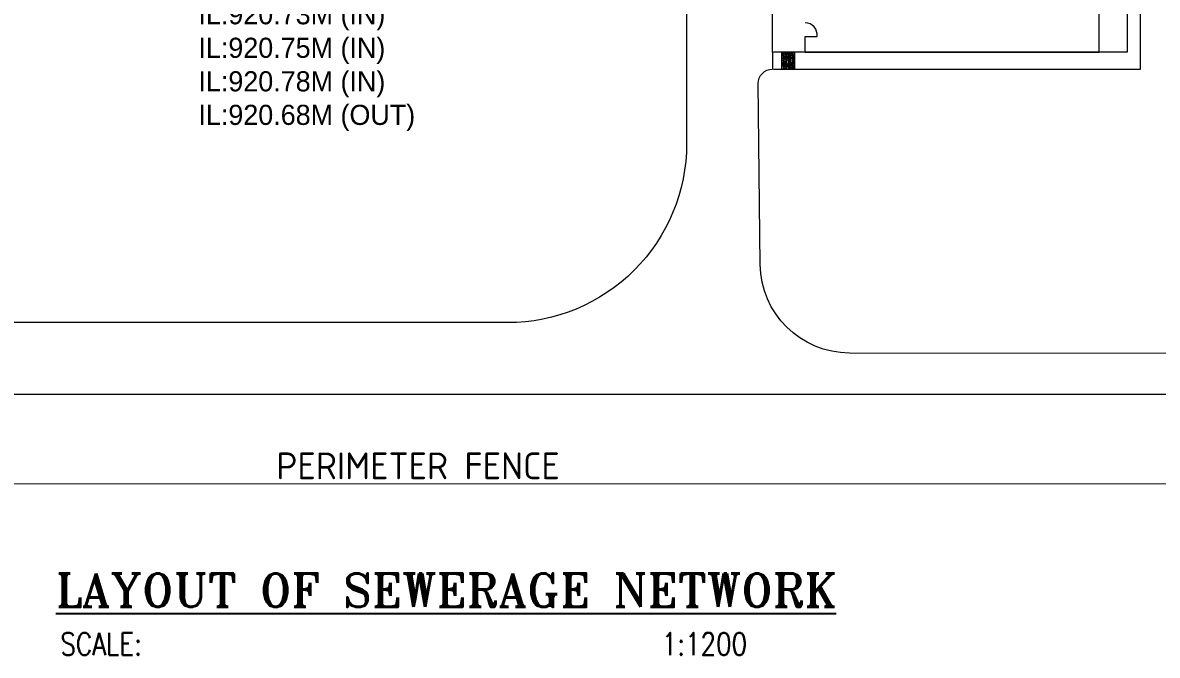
# Model space of a CAD drawing. Header units: metres. Extents: x 6917732 to 8046551, y 3602874 to 4094271.
# Drawn here: x 7261550 to 7388459, y 3602874 to 3673616 of the extents above; entities that cross this region are included whole.
import ezdxf

# ---------------------------------------------------------------- set-up
doc = ezdxf.new("R2010")
doc.units = ezdxf.units.M
doc.header["$LTSCALE"] = 0.5
doc.header["$MEASUREMENT"] = 0
doc.linetypes.add('03000 - Plant Layout 1$0$CENTER2', pattern=[1.125, 0.75, -0.125, 0.125, -0.125])
doc.linetypes.add('HIDDEN2', pattern=[4.7625, 3.175, -1.5875])
for name, color, linetype in [('CI-CEN', 1, '03000 - Plant Layout 1$0$CENTER2'), ('CI-FENCE', 4, 'FENCELINE1'), ('CI-ROAD', 11, 'CONTINUOUS'), ('Extinguisher', 2, 'CONTINUOUS'), ('P-Detl-Note', 2, 'CONTINUOUS'), ('RD-TXT', 7, 'CONTINUOUS'), ('TXT5', 4, 'CONTINUOUS')]:
    doc.layers.add(name, color=color, linetype=linetype)
doc.layers.add('CI-PED-FOOTPATH', color=44, linetype='CONTINUOUS', lineweight=0)
doc.layers.get('CI-CEN').off()
doc.styles.add('3.5mm', font='ISO3098B.shx', dxfattribs={"height": 3.5})
doc.styles.add('BASE PLAN SEWER$0$Style-font061', font='font061.shx')
doc.styles.add('ROMANS', font='ROMANS.shx', dxfattribs={"width": 0.9})
doc.styles.add('RT', font='ROMANT')
doc.linetypes.add('FENCELINE1', pattern='A,6.35,-2.54,[133,ltypeshp.shx,S=2.54,R=0,X=-2.54,Y=0],-2.54,25.4', length=36.83)
pattern_1 = [(0, (7213931.9, 3958531.54), (406.4, 101.6), [16.764, -288.036, 16.764, -288.036, -1625.6]), (0, (7213931.9, 3958531.54), (406.4, 101.6), [-609.6, 16.764, -592.836, 16.764, -288.036, -711.2]), (0, (7213931.9, 3958531.54), (406.4, 101.6), [-1524, 16.764, -186.436, 16.764, -491.236]), (120, (7214084.3, 3958582.34), (-291.18818, 301.152724), [16.764, -288.036, 16.764, -288.036, -1625.6]), (120, (7214084.3, 3958582.34), (-291.18818, 301.152724), [-609.6, 16.764, -592.836, 16.764, -288.036, -711.2]), (120, (7214084.3, 3958582.34), (-291.18818, 301.152724), [-1524, 16.764, -186.436, 16.764, -491.236]), (240, (7214135.1, 3958785.54), (-115.21182, -402.752724), [16.764, -288.036, 16.764, -288.036, -1625.6]), (240, (7214135.1, 3958785.54), (-115.21182, -402.752724), [-609.6, 16.764, -592.836, 16.764, -288.036, -711.2]), (240, (7214135.1, 3958785.54), (-115.21182, -402.752724), [-1524, 16.764, -186.436, 16.764, -491.236])]

# ---------------------------------------------------------------- blocks, each defined once
blk = doc.blocks.new('sdsxdc')
at = {"layer": 'CI-PED-FOOTPATH', "lineweight": 0}
h = blk.add_hatch(dxfattribs=at)
h.set_pattern_fill('FP_2', color=15, style=0, pattern_type=2)
h.set_pattern_definition(pattern_1)
h.paths.add_polyline_path([(7346619, 3668416), (7346661, 3668416), (7346661, 3670316), (7346411, 3670316), (7346411, 3668416), (7346585, 3668416)], flags=0)
h = blk.add_hatch(dxfattribs=at)
h.set_pattern_fill('FP_2', color=15, style=0, pattern_type=2)
h.set_pattern_definition(pattern_1)
h.paths.add_polyline_path([(7346869, 3668416), (7346911, 3668416), (7346911, 3670316), (7346661, 3670316), (7346661, 3668416), (7346863, 3668416)], flags=0)
h = blk.add_hatch(dxfattribs=at)
h.set_pattern_fill('FP_2', color=15, style=0, pattern_type=2)
h.set_pattern_definition(pattern_1)
h.paths.add_polyline_path([(7346911, 3668416), (7347161, 3668416), (7347161, 3670316), (7346911, 3670316), (7346911, 3669908)], flags=0)
h = blk.add_hatch(dxfattribs=at)
h.set_pattern_fill('FP_2', color=15, style=0, pattern_type=2)
h.set_pattern_definition(pattern_1)
h.paths.add_polyline_path([(7347411, 3668416), (7347411, 3670316), (7347161, 3670316), (7347161, 3668416)], flags=0)
h = blk.add_hatch(dxfattribs=at)
h.set_pattern_fill('FP_2', color=15, style=0, pattern_type=2)
h.set_pattern_definition(pattern_1)
h.paths.add_polyline_path([(7347411, 3668416), (7347661, 3668416), (7347661, 3670316), (7347411, 3670316), (7347411, 3669908)], flags=0)
h = blk.add_hatch(dxfattribs=at)
h.set_pattern_fill('FP_2', color=15, style=0, pattern_type=2)
h.set_pattern_definition(pattern_1)
h.paths.add_polyline_path([(7347855, 3668416), (7347911, 3668416), (7347911, 3670316), (7347661, 3670316), (7347661, 3668416), (7347848, 3668416)], flags=0)
at = {"layer": 'CI-FENCE', "color": 15, "linetype": 'FENCELINE1', "lineweight": 0, "ltscale": 0.5}
for p, q in [((7381964, 3670316, 33), (7381964, 3707017, 33)), ((7144417, 3622069, 33), (7494656, 3622066, 33))]:
    blk.add_line(p, q, dxfattribs=at)
at = {"layer": 'CI-FENCE', "color": 15, "linetype": 'FENCELINE1', "lineweight": 0, "ltscale": 0.2}
for p, q in [((7349062, 3670316, 33), (7381950, 3670315, 33)), ((7381950, 3670315, 33), (7381964, 3670315, 33))]:
    blk.add_line(p, q, dxfattribs=at)
at = {"layer": 'CI-PED-FOOTPATH', "color": 15, "lineweight": 0}
for p, q in [((7385079, 3726463, 0), (7385077, 3670302, 0)), ((7349062, 3670316, 33), (7349068, 3672067, 33)), ((7345409, 3670316, 33), (7345409, 3668416, 33)), ((7385077, 3670302, 0), (7345515, 3670304, 0)), ((7347911, 3670319), (7346411, 3670316)), ((7346411, 3670316), (7346411, 3668416)), ((7346411, 3670316), (7346661, 3670316)), ((7346430, 3670316), (7346430, 3668416)), ((7346661, 3670316), (7346911, 3670316)), ((7346661, 3670316), (7346661, 3668416)), ((7346680, 3670316), (7346680, 3668416)), ((7346911, 3670316), (7347161, 3670316)), ((7346911, 3670316), (7346911, 3668416)), ((7346930, 3670316), (7346930, 3668416)), ((7347161, 3670316), (7347411, 3670316)), ((7347161, 3670316), (7347161, 3668416)), ((7347180, 3670316), (7347180, 3668416)), ((7347411, 3670316), (7347661, 3670316)), ((7347411, 3670316), (7347411, 3668416)), ((7347430, 3670316), (7347430, 3668416)), ((7347661, 3670316), (7347911, 3670316)), ((7347661, 3670316), (7347661, 3668416)), ((7347680, 3670316), (7347680, 3668416)), ((7347911, 3668416), (7347911, 3670316)), ((7346411, 3668416), (7346444, 3668416)), ((7346444, 3668416), (7346661, 3668416)), ((7346661, 3668416), (7346911, 3668416)), ((7346911, 3668416), (7347161, 3668416)), ((7347161, 3668416), (7347411, 3668416)), ((7347411, 3668416), (7347636, 3668416)), ((7347636, 3668416), (7347661, 3668416)), ((7347661, 3668416), (7347820, 3668416))]:
    blk.add_line(p, q, dxfattribs=at)
at = {"layer": 'CI-PED-FOOTPATH', "color": 15, "lineweight": 0, "elevation": 0, "flags": 128}
for points in [[(7386576, 3668402), (7386576, 3801598), (7385080, 3801598)], [(7345515, 3668404), (7386577, 3668402)]]:
    blk.add_lwpolyline(points, dxfattribs=at)
at = {"layer": 'CI-PED-FOOTPATH', "color": 15, "lineweight": 0, "extrusion": (-2.33296e-07, 2.04536e-07, 1), "elevation": 32}
blk.add_lwpolyline([(7349068, 3672067), (7350399, 3672062, 0.4485295), (7349067, 3673616, 0.8780488)], format="xyb", dxfattribs=at)
at = {"layer": 'CI-ROAD', "color": 15, "lineweight": 0}
for p, q in [((7345409, 3670316, 33), (7345411, 3726475, 33)), ((7345411, 3671316, 33), (7345411, 3726475, 33)), ((7195022, 3632067, -1007), (7329022, 3632090, 33)), ((7329022, 3632090, 33), (7460036, 3632026, 33))]:
    blk.add_line(p, q, dxfattribs=at)
at = {"layer": 'CI-ROAD', "color": 15, "lineweight": 0, "elevation": 33, "flags": 128}
for points in [[(7328707, 3698108), (7334305, 3698108, -0.4141803), (7335805, 3696608), (7335808, 3660077, -0.4142443), (7315807, 3640075), (7195023, 3640080)], [(7460038, 3636626), (7354042, 3636678, -0.4114769), (7344047, 3646589), (7343822, 3666802, -0.4143254), (7345409, 3668416), (7345409, 3668416)]]:
    blk.add_lwpolyline(points, format="xyb", dxfattribs=at)
blk = doc.blocks.new('A$C65520D9C')
at = {"layer": 'CI-CEN', "color": 8, "linetype": 'HIDDEN2', "lineweight": 0, "ltscale": 2000}
blk.add_blockref('sdsxdc', (-7494656, -4067566, -33), dxfattribs=at)
blk = doc.blocks.new('A$C021B369C')
at = {"layer": 'RD-TXT', "color": 2}
blk.add_blockref('A$C65520D9C', (0, 0), dxfattribs=at)

msp = doc.modelspace()

# ---------------------------------------------------------------- block references
at = {"layer": 'RD-TXT', "color": 2, "lineweight": -3}
msp.add_blockref('A$C021B369C', (7494655.6, 4067566.2, 32.9), dxfattribs=at)

# ---------------------------------------------------------------- texts
at = {"layer": 'Extinguisher', "color": 4, "style": 'ROMANS', "width": 0.8}
msp.add_text('SCALE:                                      1:1200', height=2531.25, rotation=360, dxfattribs=at).set_placement((7265771.1, 3602874.3))
at = {"layer": 'P-Detl-Note', "ltscale": 10, "insert": (7281208.2, 3683188.5, 22.7), "char_height": 2250, "width": 29981.412, "attachment_point": 1, "style": 'BASE PLAN SEWER$0$Style-font061'}
msp.add_mtext('SMH-11\\PFGL:921.70M \\PIL:920.73M (IN)\\PIL:920.75M (IN)\\PIL:920.78M (IN)\\PIL:920.68M (OUT)', dxfattribs=at)
at = {"layer": 'RD-TXT', "color": 2, "insert": (7289922, 3625558.6, -1939.6), "char_height": 3000, "attachment_point": 1, "style": '3.5mm'}
msp.add_mtext_dynamic_manual_height_columns('PERIMETER FENCE', width=65362.927, gutter_width=20, heights=[0], dxfattribs=at)
at = {"layer": 'TXT5', "color": 4, "style": 'RT'}
msp.add_text('%%ULAYOUT OF SEWERAGE NETWORK', height=3750, rotation=360, dxfattribs=at).set_placement((7265252.8, 3608281.7, 10853.5))

doc.saveas('drawing.dxf')
